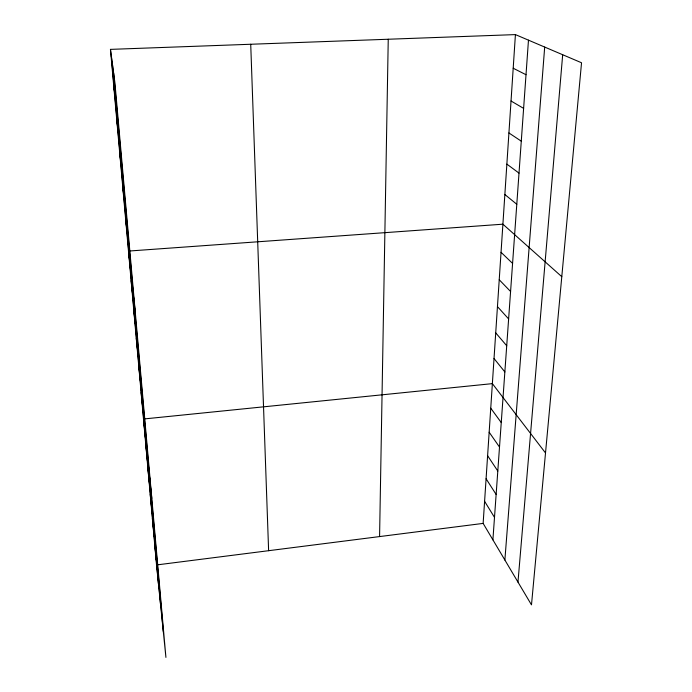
<?xml version="1.0" encoding="UTF-8"?>
<svg xmlns="http://www.w3.org/2000/svg" width="692" height="692" viewBox="0 0 692 692"><rect width="100%" height="100%" fill="white"/><g stroke="black" fill="none" stroke-linecap="round" stroke-linejoin="round"><path stroke-width="1.04" d="M379.579 536.585L388.247 39.236M515.419 34.6L581.539 62.764L531.491 604.877L483.137 523.403L515.419 34.6L110.46 49.374L156.53 564.957L165.924 657.4L114.881 82.495L110.46 49.374M492.903 539.846L528.472 40.162M504.875 560.036L544.691 47.065M517.971 582.102L562.683 54.729M156.53 564.957L483.137 523.403M513.204 68.231L526.006 74.719M511.033 101.006L523.619 108.376M508.923 132.959L521.284 141.168M506.873 164.125L519.009 173.112M504.857 194.521L516.786 204.261M561.792 276.679L502.902 224.191L128.487 251.075L135.243 311.876M501.043 252.303L512.582 263.41M499.235 279.776L510.584 291.496M497.462 306.625L508.629 318.934M495.723 332.869L506.717 345.74M494.027 358.534L504.857 371.933M545.512 452.966L492.375 383.636L143.495 419.006L151.808 498.43M490.749 408.193L501.25 422.578M489.166 432.223L499.503 447.067M487.609 455.743L497.799 471.018M486.087 478.769L496.129 494.46M484.599 501.319L494.503 517.391M113.67 85.315L114.63 92.849M116.792 120.27L117.839 128.816M119.837 154.29L120.953 163.779M122.795 187.411L123.989 197.782M125.676 219.658L126.947 230.877M131.143 280.796L132.535 293.538M133.729 309.791L135.191 323.216M136.263 338.085L137.769 352.167M138.729 365.705L140.294 380.392M141.142 392.675L142.751 407.943M145.787 444.74L147.491 461.08M148.036 469.877L149.775 486.71M150.233 494.451L152.015 511.751M152.378 518.481L154.195 536.222M154.48 541.974L156.331 560.131M113.609 72.963L163.286 631.424M112.407 63.941L160.734 606.348M111.325 55.844L158.416 583.512M250.72 44.253L268.617 550.702"/></g></svg>
